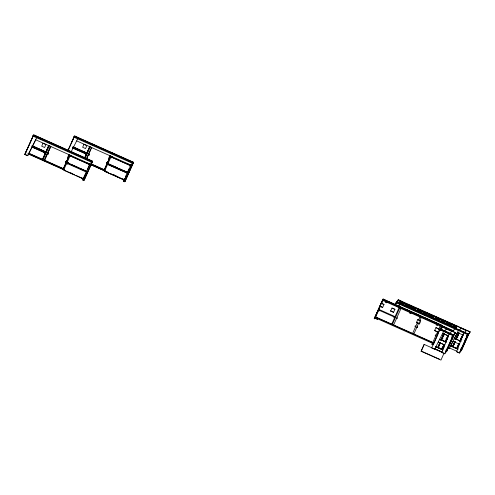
<?xml version="1.0" encoding="UTF-8"?>
<svg xmlns="http://www.w3.org/2000/svg" width="495" height="495" viewBox="0 0 495 495"><rect width="100%" height="100%" fill="white"/><g stroke="black" fill="none" stroke-linecap="round" stroke-linejoin="round"><path stroke-width="0.74" d="M456.563 351.667L459.484 352.966L467.787 334.459L459.484 352.966L456.563 351.667L462.992 335.01L457.442 332.572L449.342 348.443L447.542 347.639M44.599 153.097L45.094 153.673L44.47 153.394L44.736 152.782M47.155 154.094L47.279 153.79L47.78 154.372L47.155 154.094L47.569 153.586M66.547 162.057L66.132 162.558L65.507 162.28L66.2 161.147L66.825 161.432M66.132 162.558L65.637 161.983M68.013 163.393L67.512 162.818L68.013 163.393L68.428 162.892M86.446 154.242L86.031 154.749L85.406 154.471L85.672 153.858M86.031 154.749L85.53 154.168M88.84 155.145L88.085 155.164L88.71 155.442L89.403 154.316L88.778 154.032L88.351 154.551L88.976 154.83M85.74 171.307L85.87 171.004L86.365 171.586L85.74 171.307L86.155 170.8M106.567 163.053L107.062 163.628L106.437 163.35L107.13 162.224L107.761 162.502L107.335 163.022M108.442 163.888L108.943 164.47L109.358 163.963M126.671 172.378L126.8 172.081L127.295 172.656L126.671 172.378L127.085 171.87M25.715 154.261L25.09 153.982L33.363 135.512L32.899 136.076L91.928 162.41L92.398 161.834M25.672 152.8L33.648 134.875L92.676 161.209L84.224 180.18M92.54 161.376L33.648 134.875L24.75 154.397L27.671 155.702L36.667 137.734M36.791 137.585L37.175 136.929M48.714 145.536L42.304 159.941L45.169 153.933M45.342 153.413L42.44 159.774L42.923 160.219L49.333 145.808M45.8 152.231L48.863 145.357M31.668 146.204L45.645 152.435L48.838 145.703M50.713 146.211L44.173 160.776L50.861 146.192M44.494 160.386L50.756 146.316M47.904 154.075L48.473 153.24L47.848 152.961L47.421 153.481L48.194 153.865L48.473 153.24M61.603 148.321L61.788 147.906L61.59 148.147M133.334 162.904L132.858 163.48L73.829 137.152L74.108 136.521L74.584 135.952L133.613 162.28L125.161 181.257M67.883 150.53L73.984 136.967M68.137 150.424L73.996 137.27M73.05 139.435L71.707 142.411M68.78 154.793L67.481 157.713L68.65 158.233M66.2 161.147L65.507 162.28M63.577 168.721L63.15 169.24L69.566 154.836M63.174 169.216L69.696 154.681M63.471 168.851L69.529 155.362M83.438 178.992L63.601 170.181L66.683 163.276L86.501 172.112L83.414 179.017L86.501 172.112M132.252 163.183L131.324 165.268L76.675 140.889L77.604 138.804M66.967 162.744L70.049 155.838L89.867 164.674L86.78 171.579L66.967 162.744L86.804 171.555M77.919 138.414L78.198 137.789L74.584 135.952L73.829 137.152M71.719 152.837L71.905 152.417L71.707 152.658M64.251 170.429L64.437 170.014M67.023 164.359L67.796 162.577M70.469 156.618L71.094 155.213M84.453 158.27L89.793 146.433M84.738 157.93L86.272 154.49M72.883 146.935L86.866 153.159L89.935 146.254M84.88 157.75L86.408 154.322M86.866 153.159L89.768 146.774M85.381 157.862L90.263 146.885M92.417 144.88L92.602 144.466L92.404 144.707M86.458 158.945L91.649 147.287M86.675 158.647L91.792 147.263M89.403 154.316L88.71 155.442M87.869 159.873L88.067 159.631M82.04 177.915L81.762 178.54L83.011 179.097M83.822 180.675L82.547 180.143L85.06 174.5M86.006 172.384L86.631 170.973M87.262 169.562L89.774 163.919M91.34 162.082L90.387 164.192L35.739 139.819M91.928 162.41L92.676 161.209M92.095 162.205L83.933 180.545M101.71 149.36L101.896 148.939M108.417 158.784L109.717 155.869L112.637 157.169M107.13 162.224L106.437 163.35M110.521 155.882L104.086 170.311L104.513 169.797M104.216 170.156L110.626 155.752M104.402 169.927L110.775 155.727M111.827 153.871L112.012 153.45M104.532 171.251L107.619 164.346L127.432 173.188L124.35 180.093L104.532 171.251L124.369 180.062M107.922 163.789L127.735 172.625L107.898 163.814L110.979 156.909L130.798 165.751L110.979 156.909M108.083 164.699L108.696 163.325M111.14 157.837L111.771 156.439M111.295 157.825L111.919 156.414M128.62 161.358L129.096 160.491L133.471 162.453M128.818 161.116L129.096 160.491L78.198 137.789L74.108 136.521L133.136 162.855L133.613 162.28M123.948 180.174L122.692 179.617L122.97 178.992M123.744 179.784L123.929 179.369M127.11 172.347L127.295 171.932M133.025 163.276L124.734 181.77L123.484 181.213L124.74 178.392M125.365 176.981L126.305 174.865M126.937 173.454L129.133 168.517M129.783 167.081L131.039 164.26M130.204 166.246L130.996 164.47M127.71 172.656L130.798 165.751M124.734 181.77L133.136 162.855M374.22 318.563L374.95 318.712L374.22 318.563L383.124 299.036L442.153 325.364L439.95 330.27M374.56 318.143L382.697 299.846M374.845 318.842L380.494 306.145M381.435 304.029L383.006 300.502M379.368 310.365L379.09 310.99L378.458 310.712M376.837 317.734L376.559 318.359L376.986 317.839M382.654 307.426L379.733 306.12L382.654 307.426L383.996 304.45L381.032 303.206L383.996 304.45M385.512 301.616L385.234 302.247L386.484 302.804L386.762 302.179M386.267 301.74L386.546 301.115L452.906 330.79M386.465 301.498L386.743 300.873L383.124 299.036L374.666 318.019L377.586 319.318L375.253 318.279M390.66 310.996L392.009 308.026L394.923 309.326L393.581 312.302L390.66 310.996L393.581 312.302M395.165 304.833L396.371 302.111L398.289 299.772L470.25 331.873L468.053 334.83L396.093 302.736L396.613 302.105M395.301 304.988L396.841 301.535L455.87 327.863M397.541 300.972L397.819 300.347L401.711 301.857L452.801 324.318L452.325 325.184M400.399 302.983L401.105 301.845M394.181 316.979L393.902 317.604L394.527 317.883M399.861 304.388L398.933 306.473L401.736 307.723M400.17 303.825L400.461 303.373L451.353 326.075L451.075 326.7M391.749 324.132L399.075 307.667M401.631 302.241L401.909 301.616L398.289 299.772L397.491 301.028M400.808 304.283L400.993 303.862L400.795 304.103M392.362 324.411L399.985 307.401M400.764 308.206L400.95 307.791M393.618 324.968L401.241 307.958M403.382 303.577L403.66 302.952L402.683 304.14M406.302 304.883L406.581 304.258L405.603 305.44M408.245 307.37L409.501 305.557L409.223 306.182M409.811 312.456L409.532 313.081L410.782 313.644L411.06 313.019M412.143 307.488L412.422 306.863L411.444 308.045M414.055 310.186L414.241 309.771L414.043 310.012M415.058 308.787L415.336 308.162L414.364 309.35M414.482 310.705L414.668 310.291M416.128 308.707L416.314 308.292L416.116 308.534M420.899 311.392L421.177 310.767L420.206 311.955M416.443 322.499L417.786 319.522L420.707 320.828L419.364 323.804L416.443 322.499L419.364 323.804M412.595 333.432L417.607 322.183M418.547 320.073L420.218 316.423M420.564 316.713L420.75 316.293L420.552 316.534M420.998 317.233L421.183 316.812M413.851 333.995L418.857 322.74M419.488 321.329L421.468 316.986M422.848 313.886L424.097 312.073L423.819 312.698M419.383 324.008L419.964 322.697M424.172 314.702L424.357 314.282L424.159 314.523M424.698 313.824L424.976 313.199M425.415 313.18L425.601 312.766M424.599 315.222L424.784 314.801M425.947 314.381L426.226 313.756M433.205 316.887L433.484 316.262L432.512 317.443M434.288 319.213L434.474 318.799L434.276 319.04M435.532 317.697L435.718 317.276M421.115 351.283L424.203 344.378L421.115 351.283L440.952 360.094L444.015 353.22L424.178 344.409M436.126 318.186L436.541 317.314L435.433 318.749M421.765 351.537L421.95 351.116L422.575 351.4M436.404 324.324L436.126 324.949L437.376 325.506L437.654 324.881M436.534 324.163L436.72 323.749M437.438 323.817L437.636 323.575L437.357 324.2M434.635 330.536L438.112 332.089L434.585 330.592L435.934 327.622L440.104 329.478L439.541 330.703M431.207 342.732L431.485 342.107M441.967 320.791L442.245 320.166L441.274 321.354M431.993 344.334L433.354 344.761L431.993 344.334L437.648 331.638M438.589 329.522L440.16 325.995M432.098 344.204L432.729 342.794M432.921 342.565L432.395 343.846M438.112 332.999L439.263 330.536M433.558 344.186L437.957 334.311M439.838 330.078L441.818 325.766M440.408 329.88L442.604 326.923L455.536 332.689L455.258 333.314L453.34 335.647L440.408 329.88L442.604 326.923M440.408 330.134L441.664 327.313M442.19 327.715L442.468 327.09L455.536 332.689L453.34 335.647M443.656 331.304L434.629 349.26L431.634 347.923L439.82 329.552L452.937 335.443M439.894 342.441L437.759 347.243L435.878 346.401M440.81 340.381L443.891 333.494M438.248 346.649L440.08 342.534M440.971 340.504L444.046 333.618M444.12 344.18L441.93 349.105L438.174 347.428L440.389 342.478M441.305 340.393L444.151 334.038M446.156 329.484L446.434 328.859L444.788 330.858M440.228 343.32L438.663 346.834M441.46 340.535L442.419 338.394M443.025 337.015L444.3 334.175M450.728 324.701L451.007 324.077L450.029 325.258M451.898 324.664L452.084 324.25L451.886 324.491M445.061 342.07L448.192 335.035M442.419 348.511L443.984 344.99M445.481 341.63L446.174 340.071L445.946 340.715M446.781 338.691L448.365 335.146M449.188 333.772L441.856 352.483L444.776 353.783L444.17 353.479L444.776 353.783L453.08 335.276L453.884 334.298M444.485 344.489L442.369 349.26M445.401 342.429L448.476 335.542M444.361 345.269L442.833 348.697M445.865 341.866L446.806 339.78M447.393 338.432L448.637 335.66M449.912 333.389L451.65 331.18L446.341 329.064M452.659 331.601L453.284 330.19M453.253 331.588L454.509 328.767M455.122 329.064L457.318 326.106L457.04 326.731M455.456 328.661L455.734 328.036L455.109 327.758M445.933 351.339L446.558 351.617L454.379 334.007M446.558 351.617L454.831 333.147M458.37 330.487L454.088 339.155M459.224 330.666L461.142 328.043L460.864 328.668M454.633 341.593L452.467 346.426L450.592 345.59M455.524 339.564L458.599 332.677M454.787 341.717L452.956 345.832M455.703 339.657L456.904 336.94M458.76 332.801L457.108 336.594L457.547 336.055M458.543 344.037L456.644 348.288L452.888 346.611L455.078 341.686M456.019 339.576L459.15 332.547M452.913 346.587L455.103 341.661M456.043 339.551L458.859 333.222M453.377 346.017L455.252 341.798M457.733 336.198L459.014 333.358M459.496 341.315L459.775 340.69L456.019 339.013M460.864 338.264L461.581 337.101M459.7 341.408L462.905 334.218M458.983 343.499L457.126 347.694M459.923 341.389L462.763 335.035M460.659 339.898L460.938 339.273M463.895 332.956L462.992 335.01M458.413 349.037L457.058 348.474L459.218 343.641M460.115 341.612L463.19 334.725M457.825 347.224L459.075 344.452M460.579 341.049L461.513 338.964M462.107 337.615L463.042 335.53M466.055 331.019L466.358 330.369L470.25 331.873L468.053 334.83M464.966 340.152L465.244 339.527M469.093 333.191L461.266 350.8L469.223 333.036M35.764 139.788L27.695 155.671L24.75 154.397L25.4 154.65M70.958 152.138L76.675 140.889M450.716 345.77L453.08 341.142M26.291 151.278L26.068 151.55L26.693 151.829M25.369 153.357L25.134 153.642L25.765 153.92M44.47 153.394L44.884 152.893M47.78 154.372L48.194 153.865M73.229 138.835L73.681 139.33M70.37 145.282L70.791 145.802M71.094 151.841L72.344 152.398M70.049 155.838L89.867 164.674M67.184 163.888L67.654 162.508L68.279 162.787M93.048 144.447L91.686 144.02M85.406 154.471L85.821 153.964M113.281 153.475L111.919 153.048M107.594 164.377L127.432 173.188M132.078 165.769L127.865 163.963M122.692 179.617L123.119 179.097M123.484 181.213L124.864 181.615M382.845 299.661L382.375 300.23L441.41 326.552L441.874 325.988M377.772 310.705L378.607 310.73M386.453 301.325L386.743 300.873L442.016 325.531M375.761 315.445L375.538 315.717L376.163 315.996M391.96 308.082L394.923 309.326M395.493 304.419L396.248 302.55L396.872 302.829M401.711 301.857L466.358 330.369L464.712 332.368L396.371 302.111L468.332 334.205L464.712 332.368M417.786 319.522L420.707 320.828M435.934 327.622L440.055 329.534M442.153 325.364L441.682 325.939L382.654 299.605L386.546 301.115M438.378 331.613L437.184 334.397M432.457 343.295L432.884 342.775M442.468 336.687L442.907 336.154M451.353 326.075L451.063 326.527L451.261 326.285L444.287 323.179M442.679 336.786L443.118 336.247M441.583 339.149L442.264 338.32M454.806 327.368L455.431 326.607M446.874 337.918L446.15 339.081L447.078 338.011M453.036 331.359L441.416 326.18M453.581 330.852L438.867 324.287M445.76 341.006L446.434 340.183M453.76 335.4L452.152 337.361L451.52 337.083M461.031 328.278L465.616 330.283M454.453 338.444L460.591 341.222M457.176 335.876L457.621 335.338M452.975 341.321L459.44 344.204M456.897 336.501L457.825 335.431M456.297 338.332L456.978 337.503M446.001 351.147L447.666 349.124L447.041 348.845M456.019 338.957L456.699 338.135M456.508 338.425L457.182 337.602M445.067 353.238L446.744 351.203M449.571 348.01L456.755 351.209M449.342 348.443L447.567 347.614M461.352 337.732L461.792 337.2M457.553 349.105L450.586 345.999M460.499 349.544L461.334 348.536M460.709 350.33L462.373 348.307M458.884 352.663L459.595 352.836M459.781 352.421L461.451 350.386L460.826 350.107M32.918 136.057L33.561 136.311M446.014 351.233L446.663 351.487M452.603 324.559L456.984 326.508M78 138.031L133.279 162.688M132.369 163.034L133 163.313M73.724 147.071L87.002 152.992M72.74 147.114L86.718 153.332L73.303 147.59M76.1 149.119L78.204 150.047M106.703 162.744L107.483 163.127M72.462 147.739L85.734 153.66M110.014 164.47L117.575 167.848M118.949 168.461L121.015 169.377M122.389 169.995L126.516 171.833M72.326 147.906L86.297 154.137M92.342 161.618L33.177 135.451L92.206 161.785M33.054 135.89L33.679 136.168M397.819 300.347L456.848 326.681M402.311 302.377L436.472 317.617M437.871 318.236L452.51 324.769M435.278 317.295L436.528 317.852M91.581 164.031L104.99 170.008M91.488 164.235L104.191 169.903M400.35 302.228L403.871 303.788M405.974 304.734L409.495 306.294M412.298 307.556L415.113 308.8M417.217 309.752L420.738 311.312M423.541 312.574L427.061 314.133M429.864 315.395L433.385 316.949M436.188 318.217L439.009 319.461M441.812 320.723L444.628 321.967M447.43 323.229L450.951 324.788M453.754 326.05L456.576 327.294L453.179 325.871M400.139 302.21L403.629 303.769M405.727 304.703L409.21 306.257M411.308 307.191L414.798 308.75M417.588 309.994L421.078 311.547M423.169 312.481L426.659 314.04M429.45 315.284L433.639 317.153M435.73 318.087L439.22 319.64M442.01 320.89L444.801 322.134M447.591 323.377L450.388 324.621M91.154 164.544L105.336 170.874M70.538 155.578L71.701 156.098M86.928 162.892L89.713 164.13M91.061 164.755L107.997 172.31M113.64 174.828L115.756 175.768M90.486 164.538L104.55 170.8M113.677 174.883L117.897 176.764M105.961 171.598L108.714 172.829M110.088 173.442L123.15 179.27M399.675 302.773L403.215 304.276M405.306 305.211L408.796 306.764M411.543 308.069L414.377 309.257M417.124 310.557L420.657 312.06M423.404 313.36L426.938 314.857M429.685 316.163L433.218 317.66M435.266 318.65L438.799 320.154M441.546 321.453L445.079 322.957M447.127 323.94L450.667 325.444M452.715 326.434L454.849 327.313M442.895 322.554L400.368 303.584L396.841 301.535M396.421 302.334L397.046 302.612M467.849 334.304L468.474 334.583L466.859 336.544L466.234 336.266M467.311 334.954L467.936 335.233L461.736 349.08L461.111 348.802M467.237 335.047L467.862 335.325M466.847 335.523L467.472 335.802L461.272 349.649L460.647 349.371M466.773 335.616L467.398 335.895M403.14 308.348L404.539 308.973M406.643 309.913L409.445 311.163M410.844 311.788L415.051 313.663M419.952 315.847L422.755 317.097M424.159 317.722L428.361 319.597M429.759 320.222L431.863 321.162M435.365 322.728L436.769 323.353M387.344 301.393L404.774 309.171M406.172 309.79L436.844 323.476M441.113 325.877L441.738 326.156M399.88 307.531L401.129 308.088M420.113 316.553L421.363 317.109M382.517 300.057L383.142 300.335M32.095 145.685L46.066 151.922M32.503 146.353L45.788 152.262M33.072 147.114L35.164 148.048M37.96 149.292L39.365 149.905M65.773 161.667L66.398 161.945M440.828 329.088L453.618 335.022L440.686 329.255M32.924 147.287L44.81 152.578M67.704 162.787L69.083 163.399M70.457 164.012L78.018 167.384M79.392 167.997L85.579 170.763M456.582 336.359L457.955 336.971M32.088 147.145L45.367 153.066M460.449 338.79L461.823 339.403M460.424 338.821L461.798 339.434M452.603 335.771L453.228 336.049L447.028 349.897L446.403 349.618M452.523 335.864L453.148 336.142M452.133 336.34L452.764 336.619L446.564 350.466L445.933 350.188M452.059 336.433L452.684 336.711M455.388 338.339L456.786 338.92M453.934 338.085L455.808 338.92M459.979 340.783L461.235 341.34M442.456 334.886L443.867 335.48M445.995 339.013L447.369 339.626M28.778 153.196L42.886 159.495M44.296 160.12L63.348 168.622M379.015 309.462L395.084 316.633M28.685 153.407L35.034 156.241M36.444 156.872L42.793 159.699M44.203 160.331L62.549 168.517M396.866 317.672L397.491 317.951L397.213 318.576L396.588 318.297M415.843 326.143L415.218 325.858L414.94 326.483L415.565 326.768M417.093 326.7L417.718 326.978L417.446 327.603L416.815 327.325M436.076 335.164L435.452 334.886L435.173 335.511L435.798 335.789M441.589 337.8L442.963 338.413M28.351 153.716L64.406 169.797M378.737 310.087L394.806 317.258M27.77 153.747L64.944 170.292M70.636 172.873L72.753 173.801M65.031 170.528L74.652 174.822M76.032 175.434L82.219 178.194M439.845 339.18L441.101 339.737M441.305 339.83L445.061 341.507M445.271 341.538L446.521 342.156M461.185 348.709L461.816 348.987M460.721 349.278L461.346 349.557M450.66 345.906L452.721 346.828M454.094 347.44L456.842 348.666M442.617 346.723L444.034 347.317M375.68 316.967L432.828 342.46M375.587 317.171L432.735 342.67M442.041 347.218L443.415 347.83M374.672 317.53L433.707 343.852M446.014 350.095L446.639 350.373M438.7 347.948L442.821 349.786M421.858 351.326L439.733 359.302M43.003 143.296L41.704 146.211L44.624 147.516L45.924 144.596L43.003 143.296M83.933 144.367L82.634 147.287L85.555 148.587L86.854 145.672L83.933 144.367M399.762 302.835L399.484 303.46L400.74 301.653L399.762 302.835M417.285 310.65L417.007 311.275L418.256 309.468L417.285 310.65M426.356 314.702L426.077 315.327L427.334 313.514L426.356 314.702M429.276 316.002L428.998 316.627L430.254 314.82L429.276 316.002M438.353 320.048L438.075 320.673L439.325 318.867L438.353 320.048M438.768 331.136L437.469 334.057L438.768 331.136M444.188 322.653L443.91 323.278L445.166 321.472L444.188 322.653M447.109 323.959L446.83 324.584L448.086 322.771L447.109 323.959M452.95 326.564L452.671 327.189L453.927 325.376L452.95 326.564M374.839 317.524L374.604 317.809L375.229 318.087L375.464 317.802L374.839 317.524M439.739 339.261L445.902 342.008L439.739 339.261M438.285 342.107L444.751 344.99L438.285 342.107M435.903 346.791L442.864 349.897L435.903 346.791M448.278 335.827L442.728 333.389L448.278 335.827M442.041 352.025L434.839 348.851L442.041 352.025M45.93 152.089L32.658 146.167L45.924 152.095"/></g></svg>
